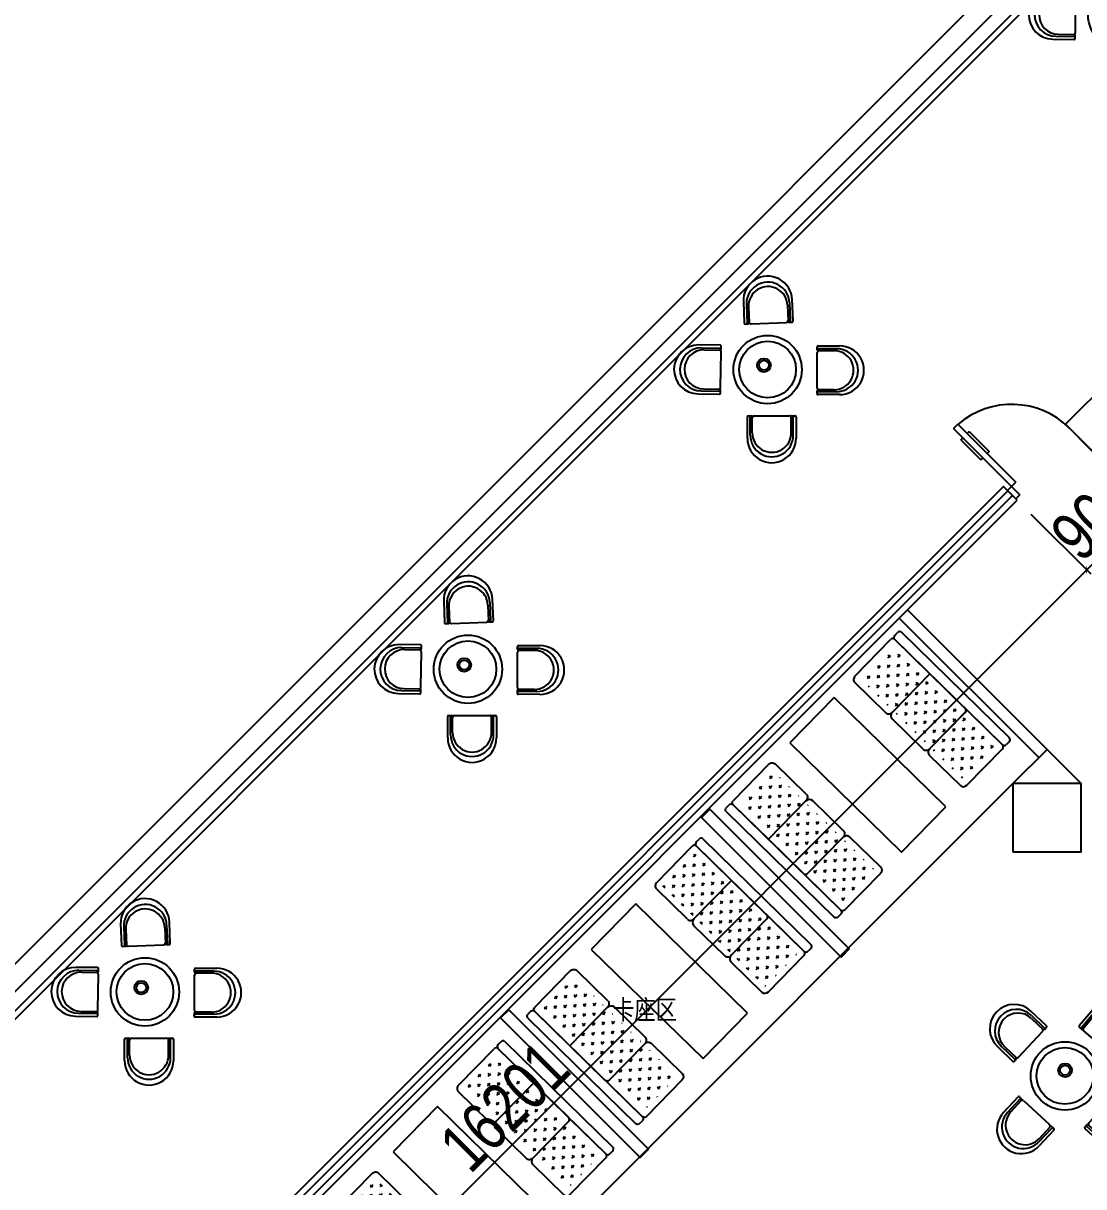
# Model space of a CAD drawing. Header units: millimetres. Extents: x 2680932 to 6187768, y 127588 to 383208.
# Drawn here: x 2897686 to 2908544, y 192532 to 204443 of the extents above; entities that cross this region are included whole.
import ezdxf

# ---------------------------------------------------------------- set-up
doc = ezdxf.new("R2010")
doc.units = ezdxf.units.MM
doc.header["$LTSCALE"] = 20
for name, color, linetype in [('3', 3, 'Continuous'), ('COLUMN', 9, 'Continuous'), ('CURTWALL', 4, 'Continuous'), ('WALL', 3, 'Continuous'), ('家具', 3, 'Continuous'), ('家具内线', 36, 'Continuous'), ('家具外线', 255, 'Continuous'), ('标注', 6, 'Continuous'), ('装饰一', 201, 'Continuous'), ('门窗', 73, 'Continuous'), ('阳台栏杆', 149, 'Continuous')]:
    doc.layers.add(name, color=color, linetype=linetype)
doc.styles.get("Standard").update_dxf_attribs({"font": '', "width": 0.8})
doc.styles.get('Standard').set_extended_font_data('YouYuan')
doc.dimstyles.new('平面图', dxfattribs={"dimscale": 100, "dimtxt": 5, "dimasz": 0.5, "dimexe": 0.6, "dimexo": 2, "dimgap": 0.8, "dimtad": 1, "dimdec": 0, "dimtxsty": 'Standard', "dimblk": 'ARCHTICK', "dimcen": 2.5, "dimclrd": 1, "dimclre": 1, "dimclrt": 2, "dimadec": 0, "dimazin": 0, "dimtfac": 1, "dimtdec": 0, "dimtix": 1, "dimtmove": 2, "dimatfit": 3, "dimfxl": 0.6, "dimarcsym": 0})

# ---------------------------------------------------------------- blocks, each defined once
blk = doc.blocks.new('_FZH')
blk.add_lwpolyline([(-0.5, -0.5), (0.5, -0.5), (0.5, 0.5), (-0.5, 0.5)], close=True)
blk = doc.blocks.new('MK-JJ-0302')
at = {"layer": '家具内线'}
for p, q in [((-91096.95699838313, 110108.7121836545, -342.8561261176871), (-90977.90047006725, 109995.8640610908, -342.8561261176871)), ((-90464.93535065601, 110124.8806138045, -342.8561261176871), (-90571.25121700575, 109999.9562676463, -342.8561261176871)), ((-90160.31631382924, 109865.6370171574, -342.8561261176871), (-90266.63218017899, 109740.7126709991, -342.8561261176871)), ((-91372.1290321792, 109818.4013987768, -342.8561261176871), (-91253.07250386335, 109705.5532762131, -342.8561261176871)), ((-91310.36777130695, 109151.4342479738, -342.8561261176871), (-91199.008887141, 109271.8848794293, -342.8561261176871)), ((-90124.72643518398, 109200.770761122, -342.8561261176871), (-90245.17706663947, 109312.1296452882, -342.8561261176871)), ((-91016.65756615016, 108879.8936149427, -342.8561261176871), (-90905.29868198416, 109000.3442463984, -342.8561261176871)), ((-90396.26706821515, 108907.0605559654, -342.8561261176871), (-90516.71769967067, 109018.4194401316, -342.8561261176871))]:
    blk.add_line(p, q, dxfattribs=at)
for centre, radius in [((-90755.51552892708, 109520.2261832726, -342.8561261176871), 290), ((-90753.54132050133, 109578.5730610008, -342.8561261176871), 70), ((-90753.54132050133, 109578.5730610008, -342.8561261176871), 50)]:
    blk.add_circle(centre, radius, dxfattribs=at)
for centre, start, end in [((-90312.6258322424, 109995.2588154808, -342.8561261176871), 319.6008207877584, 139.6008207877584), ((-91234.54301528118, 109963.5567912156, -342.8561261176871), 46.53352035472111, 226.5335203547211), ((-91163.51266872881, 109015.6639314582, -342.8561261176871), 137.2460332943735, 317.2460332943736), ((-90260.49675169957, 109053.9156585438, -342.8561261176871), 227.2460332943735, 47.24603329437353)]:
    blk.add_arc(centre, 200, start, end, dxfattribs=at)
at = {"layer": '家具外线'}
for p, q in [((-90943.50396584252, 110032.1529092006, -342.8561261176871), (-91103.38288107277, 110183.6946656794, -342.8561261176871)), ((-90466.55889196364, 110200.1204217029, -342.8561261176871), (-90609.32859660916, 110032.3617172271, -342.8561261176871)), ((-91102.03949119426, 110141.0863163881, -342.8561261176871), (-90964.14186837708, 110010.3796003349, -342.8561261176871)), ((-90463.34146043983, 110157.6124899713, -342.8561261176871), (-90586.4821688472, 110012.9184474786, -342.8561261176871)), ((-91232.05636652977, 109713.1892677613, -342.8561261176871), (-90984.40130213504, 109974.4692210022, -342.8561261176871)), ((-90963.76339960002, 109996.2425298679, -342.8561261176871), (-90943.12549706543, 110018.0158387338, -342.8561261176871)), ((-90608.19421060472, 110018.2651513903, -342.8561261176871), (-90585.34778284279, 109998.8218816416, -342.8561261176871)), ((-90562.50161409748, 109979.3788323274, -342.8561261176871), (-90288.34422193652, 109746.0593749107, -342.8561261176871)), ((-90128.26051993012, 109872.4445336594, -342.8561261176871), (-90251.40122833752, 109727.7504911667, -342.8561261176871)), ((-90228.55480057557, 109708.307221418, -342.8561261176871), (-90085.78509593008, 109876.0659258938, -342.8561261176871)), ((-91447.34792331836, 109820.8061845822, -342.8561261176871), (-91287.46900808807, 109669.2644281033, -342.8561261176871)), ((-91404.72872837023, 109821.7444530225, -342.8561261176871), (-91266.83110555305, 109691.0377369693, -342.8561261176871)), ((-90265.49779417408, 109726.6161051621, -342.8561261176871), (-90242.65136641217, 109707.1728354136, -342.8561261176871)), ((-91273.33193762133, 109669.6428968804, -342.8561261176871), (-91252.69403508627, 109691.4162057461, -342.8561261176871)), ((-90245.73130594283, 109326.2609162428, -342.8561261176871), (-90225.36575846556, 109348.2891816296, -342.8561261176871)), ((-90211.23448751072, 109348.8434209327, -342.8561261176871), (-90049.48345572499, 109199.3015364718, -342.8561261176871)), ((-91385.26454724648, 109144.0764267724, -342.8561261176871), (-91235.72266278553, 109305.8274585583, -342.8561261176871)), ((-91342.67619808853, 109145.9495636315, -342.8561261176871), (-91206.90588157297, 109292.8046662097, -342.8561261176871)), ((-91221.59139183069, 109306.3816978614, -342.8561261176871), (-91199.56312644383, 109286.016150384, -342.8561261176871)), ((-91177.53511079817, 109265.6508337972, -342.8561261176871), (-90913.19567641613, 109021.2640331788, -342.8561261176871)), ((-90510.48365403847, 109039.893216474, -342.8561261176871), (-90266.09685342012, 109304.232650856, -342.8561261176871)), ((-90092.08768753892, 109197.8333548563, -342.8561261176871), (-90231.600034988, 109326.8151555459, -342.8561261176871)), ((-90891.1674110293, 109000.8984857015, -342.8561261176871), (-90869.13914564297, 108980.5329382242, -342.8561261176871)), ((-90551.21451810279, 108995.8369354417, -342.8561261176871), (-90530.84897062552, 109017.8652008285, -342.8561261176871)), ((-90390.78238387263, 108874.752129184, -342.8561261176871), (-90530.29473132217, 109003.7339298737, -342.8561261176871)), ((-91019.59497241626, 108847.2548672976, -342.8561261176871), (-90890.61317172645, 108986.7672147469, -342.8561261176871)), ((-90868.58490633962, 108966.4016672696, -342.8561261176871), (-91018.12679080057, 108804.6506354836, -342.8561261176871)), ((-90388.90924701373, 108832.1637800259, -342.8561261176871), (-90550.66027879943, 108981.7056644871, -342.8561261176871))]:
    blk.add_line(p, q, dxfattribs=at)
blk.add_circle((-90755.51552892708, 109520.2261832726, -342.8561261176871), 350, dxfattribs=at)
for centre, radius, start, end in [((-91275.36540219557, 110002.2504251308, -342.8561261176871), 249.9999999999884, 46.53352035472111, 226.5335203547211), ((-91253.38410978203, 109981.4153847051, -342.8561261176871), 220, 46.53352035472111, 226.5335203547211), ((-90276.17199394664, 110038.0931737984, -342.8561261176871), 249.9999999999936, 319.6008207877584, 139.6008207877584), ((-90295.80099018474, 110015.0285118155, -342.8561261176871), 220, 319.6008207877584, 139.6008207877584), ((-90998.91684137887, 109988.2278226919, -342.8561261176871), 19.99999999999906, 316.5335203547211, 46.53352035472111), ((-90971.02116922193, 110003.1218307127, -342.8561261176871), 10.00000000000301, 226.5335203547211, 316.5335203547211), ((-90957.26256753222, 110017.6373699568, -342.8561261176871), 10, 226.5335203547211, 316.5335203547211), ((-90950.38326668736, 110024.8951395787, -342.8561261176871), 9.999999999997726, 316.5335203547211, 46.53352035472111), ((-90601.71312068863, 110025.8806273108, -342.8561261176871), 9.999999999994177, 139.6008207877584, 229.6008207883461), ((-90594.0976447677, 110019.3995373947, -342.8561261176871), 10, 229.6008207874883, 319.6008207877584), ((-90578.86669292623, 110006.4373575623, -342.8561261176871), 10.00000000001428, 229.6008207874883, 319.6008207877584), ((-90549.53917524821, 109994.6095637346, -342.8561261176871), 19.999999999986, 139.6008207877584, 229.6008207883461), ((-91246.57167179555, 109726.9481163018, -342.8561261176871), 20.00000000000602, 226.5335203547211, 316.5335203547211), ((-91259.95180470821, 109698.2955065912, -342.8561261176871), 10.00000000000884, 316.5335203547211, 46.53352035472111), ((-90275.38204210387, 109761.290326752, -342.8561261176871), 19.99999999997975, 229.6008207883461, 319.6008207877584), ((-90259.01670425801, 109734.2315810828, -342.8561261176871), 10.00000000001398, 139.6008207877584, 229.6008207874883), ((-90243.78575241656, 109721.2694012504, -342.8561261176871), 10, 139.6008207877584, 229.6008207874883), ((-90236.17027649605, 109714.7883113343, -342.8561261176871), 10.00000000001428, 229.6008207874883, 319.6008207877584), ((-91280.58970724324, 109676.5221977252, -342.8561261176871), 10.00000000000301, 226.5335203547211, 316.5335203547211), ((-91273.71040639789, 109683.7799673471, -342.8561261176871), 10, 316.5335203547211, 46.53352035472111), ((-90218.02300333648, 109341.5006658039, -342.8561261176871), 10.00000000000865, 47.24603329437353, 137.2460332943735), ((-91228.37990765645, 109299.0389427324, -342.8561261176871), 10.00000000000865, 47.24603329437353, 137.2460332943735), ((-91191.79275581983, 109250.0364596471, -342.8561261176871), 20.00000000000248, 47.61033525931872, 137.6103352595997), ((-91206.35164226961, 109278.6733952551, -342.8561261176871), 10.00000000000577, 317.2460332943736, 47.24603329437353), ((-90250.24152770077, 109289.291292096, -342.8561261176871), 19.9999999999998, 46.67748150130657, 136.6774815007173), ((-90238.38855081378, 109319.4724004171, -342.8561261176871), 9.999999999986015, 137.2460332943735, 227.2460332943735), ((-91201.6956690233, 108974.363531128, -342.8561261176871), 249.9999999999932, 137.2460332943735, 317.2460332943736), ((-91181.13558525217, 108996.6022154644, -342.8561261176871), 220, 137.2460332943735, 317.2460332943736), ((-90241.43503570555, 109036.2927420202, -342.8561261176871), 220, 227.2460332943735, 47.24603329437353), ((-90219.19635136936, 109015.7326582488, -342.8561261176871), 250.0000000000012, 227.2460332943735, 47.24603329437353), ((-90926.77270806764, 109006.578522921, -342.8561261176871), 20.00000000000248, 317.2460332943736, 47.24603329437353), ((-90897.95592685507, 108993.5557305726, -342.8561261176871), 10.00000000000124, 47.24603329437353, 137.2460332943735), ((-90883.27041659734, 108979.9786989211, -342.8561261176871), 9.999999999999998, 47.24603329437353, 137.2460332943735), ((-90543.87176297368, 108989.0484196159, -342.8561261176871), 10.00000000000577, 137.2460332943735, 227.2460332943735), ((-90537.08324714792, 108996.3911747448, -342.8561261176871), 10, 47.24603329437353, 137.2460332943735), ((-90523.50621549643, 109011.0766850025, -342.8561261176871), 10.00000000000865, 47.24603329437353, 137.2460332943735), ((-90495.79791289008, 109026.3164345636, -342.8561261176871), 19.9999999999998, 137.2460332943735, 227.2460332943735), ((-90875.92766146873, 108973.1901830954, -342.8561261176871), 10.00000000000577, 317.2460332943736, 47.24603329437353)]:
    blk.add_arc(centre, radius, start, end, dxfattribs=at)
blk = doc.blocks.new('_ArchTick')
at = {"color": 0, "linetype": 'ByBlock', "lineweight": -3, "const_width": 0.15}
blk.add_lwpolyline([(-0.5, -0.5), (0.5, 0.5)], dxfattribs=at)
blk = doc.blocks.new('*D105')
at = {"layer": 'Defpoints', "color": 0, "lineweight": -3, "transparency": 16777216}
for p in [(2907861.880985289, 199560.5797621221), (2908574.925513247, 198847.5352341712), (2896406.266052612, 188104.9648294451)]:
    blk.add_point(p, dxfattribs=at)
at = {"layer": '标注', "color": 1, "lineweight": -2, "transparency": 16777216}
for p, q in [((2908003.302341527, 199419.1584058856), (2908617.351920119, 198805.1088273004)), ((2897119.310580631, 187391.9203014339), (2908574.925513247, 198847.5352341712)), ((2896547.68740885, 187963.5434732086), (2897161.736987502, 187349.4938945631))]:
    blk.add_line(p, q, dxfattribs=at)
at = {"layer": '标注', "color": 1, "lineweight": -2, "transparency": 16777216, "xscale": 50, "yscale": 50, "zscale": 50}
for p, rotation in [((2908574.925513247, 198847.5352341712), 45.00000000030202), ((2897119.310580631, 187391.9203014339), 225.0000000003021)]:
    blk.add_blockref('_ArchTick', p, dxfattribs=dict(at, rotation=rotation))
at = {"layer": '标注', "color": 2, "lineweight": -3, "transparency": 16777216, "insert": (2902613.772809146, 193353.0730055931), "char_height": 500, "attachment_point": 5, "rotation": 45.00000000030202}
blk.add_mtext('16201', dxfattribs=at)
blk = doc.blocks.new('*D106')
at = {"layer": 'Defpoints', "color": 0, "lineweight": -3, "transparency": 16777216}
for p in [(2908356.855723793, 200338.3972131016), (2907861.880985289, 199560.5797621221), (2909211.321607992, 199483.931328912)]:
    blk.add_point(p, dxfattribs=at)
at = {"layer": '标注', "color": 1, "lineweight": -2, "transparency": 16777216}
for p, q in [((2908498.277080031, 200196.9758568651), (2909253.748014863, 199441.5049220412)), ((2909211.321607992, 199483.931328912), (2909246.676947051, 199519.2866679716)), ((2908003.302341527, 199419.1584058856), (2908617.351920124, 198805.1088272952)), ((2908574.925513253, 198847.5352341661), (2909211.321607992, 199483.931328912)), ((2908574.925513253, 198847.5352341661), (2908539.570174193, 198812.1798951065))]:
    blk.add_line(p, q, dxfattribs=at)
at = {"layer": '标注', "color": 1, "lineweight": -2, "transparency": 16777216, "xscale": 50, "yscale": 50, "zscale": 50}
for p, rotation in [((2909211.321607992, 199483.931328912), 225.0000000003021), ((2908574.925513253, 198847.5352341661), 45.00000000030199)]:
    blk.add_blockref('_ArchTick', p, dxfattribs=dict(at, rotation=rotation))
at = {"layer": '标注', "color": 2, "lineweight": -3, "transparency": 16777216, "insert": (2908659.778322829, 199399.0785193299), "char_height": 500, "attachment_point": 5, "rotation": 45.00000000030202}
blk.add_mtext('900', dxfattribs=at)
blk = doc.blocks.new('1134551')
at = {"layer": '家具'}
h = blk.add_hatch(dxfattribs=at)
h.set_pattern_fill('CROSS', color=36, scale=300, angle=7.194245199571013e-13, style=0)
h.set_pattern_definition([(90, (2219136.875598601, 115626.4292741569), (-66.66666666666748, 74.99999999999908), [37.5, -112.5]), (180, (2219153.542265268, 115645.1792741569), (-66.66666666666585, -75.00000000000091), [33.33333333333333, -100])])
h.paths.add_polyline_path([(2217977.062633734, 36336.82184997305), (2217977.062633734, 35851.46651091373), (2219448.489601787, 35851.46651091373), (2219448.489601787, 36336.82184997304)])
h = blk.add_hatch(dxfattribs=at)
h.set_pattern_fill('CROSS', color=36, scale=300, angle=7.194245199571013e-13, style=0)
h.set_pattern_definition([(270, (2219136.875598601, -45219.45224087756), (-66.66666666666748, -74.99999999999908), [37.5, -112.5]), (180, (2219153.542265268, -45238.20224087756), (-66.66666666666585, 75.00000000000091), [33.33333333333333, -100])])
h.paths.add_polyline_path([(2217977.062633734, 34070.15518330628), (2217977.062633734, 34555.5105223656), (2219448.489601787, 34555.5105223656), (2219448.489601787, 34070.15518330628)])
at = {"layer": '家具', "color": 36}
blk.add_line((2218972.61818929, 35836.82184997307), (2218972.61818929, 36356.82184997306), dxfattribs=at)
at = {"layer": '标注', "color": 7, "lineweight": -3}
for p, q in [((2217905.951522623, 36416.82184997306), (2217905.951522623, 36456.82184997306)), ((2217932.61818929, 36486.82184997306), (2219479.284855956, 36486.82184997307)), ((2219505.951522623, 36456.82184997307), (2219505.951522623, 36416.82184997307)), ((2217905.951522623, 35836.82184997306), (2217905.951522623, 36356.82184997305)), ((2219479.284855956, 36386.82184997307), (2217932.61818929, 36386.82184997306)), ((2217932.61818929, 36386.82184997305), (2218439.284855956, 36386.82184997306)), ((2218439.284855956, 36386.82184997306), (2218439.284855956, 35836.82184997306)), ((2218945.951522623, 36386.82184997306), (2218439.284855956, 36386.82184997306)), ((2218439.284855956, 36386.82184997306), (2218439.284855956, 35836.82184997306)), ((2218972.61818929, 36386.82184997306), (2218972.61818929, 35836.82184997306)), ((2219479.284855956, 36386.82184997304), (2218972.61818929, 36386.82184997306)), ((2219505.951522623, 35836.82184997306), (2219505.951522623, 36356.82184997304)), ((2218394.840411512, 35786.82184997306), (2217950.395967068, 35786.82184997306)), ((2218483.729300401, 35786.82184997306), (2218928.173744845, 35786.82184997307)), ((2219017.062633734, 35786.82184997306), (2219461.507078179, 35786.82184997306)), ((2219505.951522623, 35528.65518330625), (2217905.951522623, 35528.65518330628)), ((2217905.951522623, 35528.65518330628), (2217905.951522623, 34878.65518330628)), ((2219505.951522623, 34878.65518330625), (2219505.951522623, 35528.65518330625)), ((2217905.951522623, 34878.65518330628), (2219505.951522623, 34878.65518330625)), ((2217905.951522623, 34570.15518330627), (2217905.951522623, 34050.15518330628)), ((2218394.840411512, 34620.15518330627), (2217950.395967068, 34620.15518330627)), ((2218439.284855956, 34020.15518330626), (2218439.284855956, 34570.15518330627)), ((2218439.284855956, 34020.15518330626), (2218439.284855956, 34570.15518330627)), ((2218483.729300401, 34620.15518330627), (2218928.173744845, 34620.15518330625)), ((2218972.61818929, 34570.15518330625), (2218972.61818929, 34050.15518330626)), ((2218972.61818929, 34020.15518330626), (2218972.61818929, 34570.15518330627)), ((2219017.062633734, 34620.15518330627), (2219461.507078179, 34620.15518330627)), ((2219505.951522623, 34570.15518330627), (2219505.951522623, 34050.15518330628)), ((2217905.951522623, 33990.15518330627), (2217905.951522623, 33950.15518330627)), ((2219479.284855956, 34020.15518330625), (2217932.61818929, 34020.15518330627)), ((2217932.61818929, 34020.15518330628), (2218439.284855956, 34020.15518330626)), ((2218945.951522623, 34020.15518330626), (2218439.284855956, 34020.15518330626)), ((2219479.284855956, 34020.15518330628), (2218972.61818929, 34020.15518330626)), ((2219505.951522623, 33950.15518330625), (2219505.951522623, 33990.15518330625)), ((2217932.61818929, 33920.15518330627), (2219479.284855956, 33920.15518330625))]:
    blk.add_line(p, q, dxfattribs=at)
for centre, major_axis, ratio, start_param, end_param in [((2217932.61818929, 36456.82184997306), (-1.74124231804884e-09, 30), 0.8888888888837148, -6.529643492569903e-11, 1.570796326743304), ((2219479.284855956, 36456.82184997307), (-4.338984657459953e-10, 30.00000000000001), 0.8888888888992368, 4.712388980371833, 6.283185307163315), ((2217932.61818929, 36416.82184997306), (1.741265435931912e-09, 30.00000000000001), 0.8888888888837149, 1.57079632684649, 3.14159265365509), ((2217932.61818929, 36356.82184997305), (-1.74124231804884e-09, 30), 0.8888888888837148, -6.529643492569903e-11, 1.570796326743304), ((2218945.951522623, 36356.82184997306), (-1.396509305140468e-09, 30.00000000000001), 0.8888888888837149, 4.712388980343311, 6.283185307127217), ((2219479.284855956, 36416.82184997307), (4.774832726532213e-10, 30.00000000000001), 0.8888888888992368, 3.141592653607699, 4.712388980398837), ((2219479.284855956, 36356.82184997304), (-4.338984657459953e-10, 30.00000000000001), 0.8888888888992368, 4.712388980371833, 6.283185307163315), ((2217950.395967068, 35836.82184997306), (1.437457138824082e-09, 49.99999999999999), 0.8888888888899238, 1.570796326820451, 3.141592653622136), ((2218394.840411512, 35836.82184997306), (-1.437475633061334e-09, 49.99999999999999), 0.8888888888899237, 3.14159265355745, 4.712388980359134), ((2218483.729300401, 35836.82184997306), (-1.700316061224439e-09, 49.99999999999999), 0.8888888888899237, 1.570796326764669, 3.141592653551536), ((2218928.173744845, 35836.82184997307), (-1.437475633061334e-09, 49.99999999999999), 0.8888888888899237, 3.14159265355745, 4.712388980359134), ((2219017.062633734, 35836.82184997306), (1.437457138824082e-09, 49.99999999999999), 0.8888888888899238, 1.570796326820451, 3.141592653622136), ((2219461.507078179, 35836.82184997306), (1.700306814127761e-09, 49.99999999999999), 0.8888888888899237, 3.141592653628051, 4.712388980414772)]:
    blk.add_ellipse(centre, major_axis=major_axis, ratio=ratio, start_param=start_param, end_param=end_param, dxfattribs=at)
at = {"layer": '标注', "color": 7, "lineweight": -3, "extrusion": (0, 0, -1)}
for centre, major_axis, ratio, start_param, end_param in [((2217950.395967068, 34570.15518330627), (-1.437457138824082e-09, 49.99999999999999), 0.8888888888899238, -1.570796326769342, 3.234279510877514e-11), ((2218394.840411512, 34570.15518330627), (1.437475633061334e-09, 49.99999999999999), 0.8888888888899237, -3.234323919798499e-11, 1.570796326769341), ((2218483.729300401, 34570.15518330627), (1.700316061224439e-09, 49.99999999999999), 0.8888888888899237, 4.712388980354461, 6.283185307141329), ((2218928.173744845, 34570.15518330625), (1.437475633061334e-09, 49.99999999999999), 0.8888888888899237, -3.234323919798499e-11, 1.570796326769341), ((2219017.062633734, 34570.15518330627), (-1.437457138824082e-09, 49.99999999999999), 0.8888888888899238, -1.570796326769342, 3.234279510877514e-11), ((2219461.507078179, 34570.15518330627), (-1.700306814127761e-09, 49.99999999999999), 0.8888888888899237, 3.825673111634842e-11, 1.570796326824978), ((2217932.61818929, 34050.15518330628), (1.74124231804884e-09, 30), 0.8888888888837148, 3.141592653524496, 4.712388980333097), ((2217932.61818929, 33990.15518330627), (-1.741265435931912e-09, 30.00000000000001), 0.8888888888837149, -1.570796326743304, 6.529732310411873e-11), ((2217932.61818929, 33950.15518330627), (1.74124231804884e-09, 30), 0.8888888888837148, 3.141592653524496, 4.712388980333097), ((2218945.951522623, 34050.15518330626), (1.396509305140468e-09, 30.00000000000001), 0.8888888888837149, 1.570796326753519, 3.141592653537424), ((2219479.284855956, 34050.15518330628), (4.338984657459953e-10, 30.00000000000001), 0.8888888888992368, 1.57079632678204, 3.141592653573522), ((2219479.284855956, 33990.15518330625), (-4.774832726532213e-10, 30.00000000000001), 0.8888888888992368, 1.79054548965496e-11, 1.570796326809044), ((2219479.284855956, 33950.15518330625), (4.338984657459953e-10, 30.00000000000001), 0.8888888888992368, 1.57079632678204, 3.141592653573522)]:
    blk.add_ellipse(centre, major_axis=major_axis, ratio=ratio, start_param=start_param, end_param=end_param, dxfattribs=at)

msp = doc.modelspace()

# ---------------------------------------------------------------- linework, layer by layer
at = {"layer": '3'}
msp.add_line((2912628.361637114, 204609.9031264115), (2908356.855723793, 200338.3972131015), dxfattribs=at)
at = {"layer": 'CURTWALL'}
for p, q in [((2907211.477917403, 200295.835643751), (2907253.904324274, 200338.2620506223)), ((2907211.477917403, 200295.835643751), (2907890.300427342, 199617.0131338112)), ((2907253.904324274, 200338.2620506223), (2907847.874020471, 199744.2923544248)), ((2907370.163244266, 200264.4295375006), (2907348.950040831, 200243.2163340651)), ((2907370.163244266, 200264.4295375006), (2907575.899511014, 200058.6932707533)), ((2907285.310430524, 200179.5767237582), (2907306.523633959, 200200.7899271938)), ((2907285.310430524, 200179.5767237582), (2907491.046697271, 199973.8404570109)), ((2907491.046697271, 199973.8404570109), (2907512.259900707, 199995.0536604464)), ((2907575.899511014, 200058.6932707533), (2907554.686307578, 200037.4800673177)), ((2907720.459629051, 199702.001118359), (2896264.844696376, 188246.386185682)), ((2907767.600080764, 199654.8606659198), (2896311.985148059, 188199.2457332083)), ((2907847.874020471, 199574.5867269401), (2907720.459629051, 199702.001118359)), ((2907763.021206729, 199659.4395406825), (2907847.874020471, 199744.2923544248)), ((2907814.740532836, 199607.7202138471), (2896359.125600136, 188152.1052811304)), ((2896406.266052612, 188104.9648294452), (2907861.880985289, 199560.579762122)), ((2907847.874020471, 199574.5867269399), (2907890.300427342, 199617.0131338112)), ((2907861.880985289, 199560.5797621221), (2907847.874020471, 199574.5867269399))]:
    msp.add_line(p, q, dxfattribs=at)
msp.add_arc((2907805.4476136, 199701.8659475535), 840.0000000008398, 45.00000000030204, 130.9039562540943, dxfattribs=at)
at = {"layer": 'WALL'}
msp.add_line((2908356.855723793, 200338.3972131017), (2914233.525278967, 194461.7276579286), dxfattribs=at)
at = {"layer": '标注', "color": 7, "lineweight": -3}
for p, q in [((2908083.710848722, 196925.0503126736), (2906655.031192281, 198353.7299691146)), ((2908518.563662465, 196659.9031264161), (2906739.884006023, 198438.582782857)), ((2907818.563662465, 196659.9031264161), (2908164.869451535, 197006.2089154869)), ((2899668.563662464, 188509.9031264163), (2907818.563662465, 196659.9031264161))]:
    msp.add_line(p, q, dxfattribs=at)
for points in [[(2904629.826387497, 196312.281268323), (2904714.679201239, 196397.1340820655), (2906143.35885768, 194968.4544256246), (2906058.506043938, 194883.6016118822), (2904629.826387497, 196312.281268323)], [(2902573.358981886, 194259.4276217475), (2902658.211795628, 194344.2804354901), (2904086.891452069, 192915.6007790492), (2904002.038638327, 192830.7479653067), (2902573.358981886, 194259.4276217475)]]:
    msp.add_lwpolyline(points, dxfattribs=at)
at = {"layer": '装饰一'}
for points in [[(2941370.514787649, 180618.5904678252), (2940782.731415816, 208126.85226958, 0.4192245789216072), (2938602.501094824, 210180.439181507), (2912528.229822739, 209177.5825941189, 0.1889402202400806), (2911525.219334116, 208739.3510039573), (2887652.717470316, 184866.8491404032, 0.1951668616864101), (2887213.533636614, 183827.8213340871), (2886726.210854586, 150040.1084554376, 0.4109330542531009), (2888479.884979739, 148214.7410412374), (2916145.582781005, 147505.3641746603, 0.4559936865608679), (2918591.282468996, 150179.6734679359), (2918223.472647091, 153367.3585919427, -0.4333474947674001), (2939381.712915372, 178476.6496758761, 0.4050511458630328)], [(2941170.560429117, 180614.3179387968), (2940582.777057284, 208122.5797405516, 0.4192245789215819), (2938610.187719245, 209980.5869465807), (2912535.916447159, 208977.7303591928, 0.1889402202400539), (2911666.640690353, 208597.9296477194), (2887794.138826553, 184725.4277841651, 0.1951668616864212), (2887413.512837344, 183824.9370186912), (2886926.190055316, 150037.2241400417, 0.410933054253059), (2888485.011499897, 148414.6753274192), (2916150.709301163, 147705.2984608422, 0.4559936865609172), (2918392.600681821, 150156.7486463449), (2918024.822355435, 153344.1608091901, -0.4333438844307375), (2939371.168258962, 178676.3715079856, 0.4050511458630131)]]:
    msp.add_lwpolyline(points, format="xyb", close=True, dxfattribs=at)
at = {"layer": '阳台栏杆'}
for points in [[(2934643.655373013, 178066.2276672545, -0.05245719137144563), (2939363.786999475, 178816.1767904626, 0.4050511458630241), (2941030.592378145, 180611.3271684769), (2940442.809006312, 208119.5889702317, 0.4192245789215666), (2938615.568356338, 209840.6903821322), (2912541.297084253, 208837.8337947443, 0.1889402202401121), (2911765.635639718, 208498.9346983529), (2887893.133775918, 184626.4328347986, 0.1951668616864138), (2887553.498277855, 183822.917997914), (2887066.175495828, 150035.2051192647, 0.4109330542529648), (2888488.600064007, 148554.6293277462), (2916154.297865272, 147845.2524611695, 0.455993686560936), (2918253.523430798, 150140.7012712311), (2917885.767068792, 153327.923076124, -0.02724147650804925), (2917728.845359368, 155809.9031264164, -0.02724147650804925)], [(2934643.655373013, 178128.3481168068, -0.05228080223877428), (2939360.623602552, 178876.0933400954, 0.40505114586303), (2940970.606070586, 180610.0454097682), (2940382.822698753, 208118.3072115231, 0.4192245789216042), (2938617.874343664, 209780.7347116544), (2912543.603071579, 208777.8781242665, 0.1889402202400798), (2911808.062046589, 208456.5082914814), (2887935.560182789, 184584.0064279271, 0.195166861686402), (2887613.492038074, 183822.0527032953), (2887126.169256046, 150034.3398246459, 0.4109330542529906), (2888490.138020054, 148614.609613601), (2916155.83582132, 147905.2327470242, 0.4559936865609363), (2918193.918894646, 150133.8238247538), (2917826.171925335, 153320.9642262886, -0.02724626406375941), (2917668.843109683, 155809.9031264164, -0.02724626406375941)]]:
    msp.add_lwpolyline(points, format="xyb", dxfattribs=at)

# ---------------------------------------------------------------- block references
at = {"layer": 'COLUMN', "xscale": 700, "yscale": 700, "zscale": 700}
msp.add_blockref('_FZH', (2908168.563662465, 196309.9031264161), dxfattribs=at)
at = {"layer": '家具外线', "rotation": 42.68635263521209}
for p in [(3049904.098964263, 185554.1633499637, 342.8561261176871), (3046272.597978762, 181923.381173668, 342.8561261176871), (3043204.27695408, 178855.27539091, 342.8561261176871), (3039896.846362712, 175551.388297677, 342.8561261176871)]:
    msp.add_blockref('MK-JJ-0302', p, dxfattribs=at)
at = {"layer": '家具外线'}
msp.add_blockref('MK-JJ-0302', (2999106.573365601, 84146.30127744577, 342.8561261176871), dxfattribs=at)
at = {"layer": '标注', "color": 7, "lineweight": -3, "rotation": 315.6524729491584}
for p in [(1295098.939692351, 1722469.875551374), (1293067.507350378, 1720355.447020754), (1291038.714730595, 1718280.977485659)]:
    msp.add_blockref('1134551', p, dxfattribs=at)

# ---------------------------------------------------------------- texts
at = {"layer": '门窗', "color": 36, "linetype": 'Continuous', "ltscale": 40, "insert": (2903723.499296307, 194222.666079927), "char_height": 199.9999999999999, "width": 2700, "attachment_point": 7}
msp.add_mtext('{\\fSimSun|b0|i0|c134|p54;\\C7;卡座区}', dxfattribs=at)

# ---------------------------------------------------------------- dimensions: what is measured, and where the dimension line sits
at = {"layer": '标注', "color": 7, "lineweight": -3}
for base, p1, p2, picture, middle in [((2909211.321607992, 199483.931328912), (2907861.880985289, 199560.579762122), (2908356.855723793, 200338.3972131017), '*D106', (2908659.778322829, 199399.0785193299)), ((2908574.925513247, 198847.5352341712), (2896406.266052612, 188104.9648294452), (2907861.880985289, 199560.579762122), '*D105', (2902613.772809146, 193353.0730055931))]:
    dim = msp.add_linear_dim(base=base, p1=p1, p2=p2, angle=225.000000000302, dimstyle='平面图', dxfattribs=at)
    dim.commit()
    dim.dimension.update_dxf_attribs({"geometry": picture, "text_midpoint": middle})

doc.saveas('drawing.dxf')
